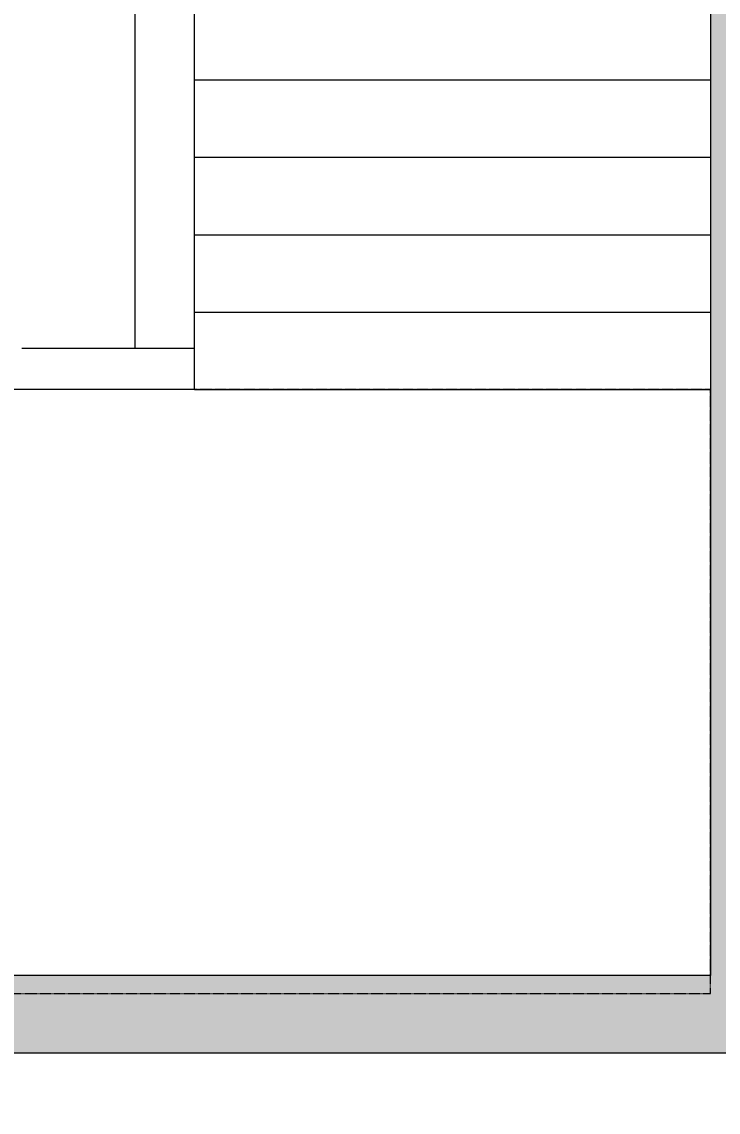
# Model space of a CAD drawing. Header units: millimetres. Extents: x -106145 to 154907, y -84585 to 152038.
# Drawn here: x 54419 to 57119, y 81205 to 85430 of the extents above; entities that cross this region are included whole.
import ezdxf

# ---------------------------------------------------------------- set-up
doc = ezdxf.new("R2010")
doc.units = ezdxf.units.MM
doc.linetypes.add('Overhead', pattern=[3.96875, 2.38125, -1.5875])
for name, color, linetype, lineweight in [('A-ANNO-DIMS', 211, 'Continuous', 9), ('A-ANNO-DIMS-300', 211, 'Continuous', 9), ('A-WALL', 113, 'Continuous', 5), ('A-WALL-PATT', 111, 'Continuous', 5), ('S-STRS', 31, 'Continuous', 5), ('S-STRS-MBND', 31, 'Overhead', 5)]:
    doc.layers.add(name, color=color, linetype=linetype, lineweight=lineweight)
doc.styles.add('RomanS', font='romans__.ttf', dxfattribs={"width": 0.8, "height": 1200})
doc.dimstyles.new('Diagonal_-_4_mm_RomanS', dxfattribs={"dimscale": 304.8, "dimtxt": 1219.023462, "dimasz": 1.476378, "dimexe": 0.984252, "dimexo": 0.0625, "dimgap": 0.19685, "dimtad": 1, "dimdec": 0, "dimzin": 0, "dimdsep": 46, "dimtxsty": 'RomanS', "dimblk1": 'OBLIQUE', "dimblk2": 'OBLIQUE', "dimsah": 1, "dimcen": 0.09, "dimdle": 2.362205, "dimazin": 0, "dimtfac": 1, "dimtdec": 4, "dimtix": 1, "dimtmove": 0, "dimatfit": 3, "dimfxl": 2.362205, "dimfxlon": 1, "dimtvp": 1, "dimtolj": 1, "dimtzin": 0, "dimarcsym": 2})

# ---------------------------------------------------------------- blocks, each defined once
blk = doc.blocks.new('MM-HOSPITAL A _ B BLOCK-2022_11_05_CENTRAL_rvt-1-Site Plan')
at = {"layer": 'A-WALL-PATT'}
for points in [[(57388.7, 81735.1), (57388.7, 89435.1), (57088.7, 89435.1), (57088.7, 81735.1)], [(57158.7, 81435.1), (57388.7, 81435.1), (57388.7, 81735.1), (51958.7, 81735.1), (51958.7, 81435.1), (55467.4, 81435.1)]]:
    blk.add_hatch(color=254, dxfattribs=at).paths.add_polyline_path(points, flags=0)
at = {"layer": 'A-WALL', "color": 61, "lineweight": 18}
for p, q in [((57088.7, 89435.1), (57088.7, 81735.1)), ((57088.7, 81735.1), (51958.7, 81735.1)), ((51958.7, 81435.1), (57158.7, 81435.1))]:
    blk.add_line(p, q, dxfattribs=at)
at = {"layer": 'A-WALL', "color": 41}
for p, q in [((54858.7, 84165.1), (54858.7, 87005.1)), ((54418.7, 84165.1), (55088.7, 84165.1))]:
    blk.add_line(p, q, dxfattribs=at)
at = {"layer": 'S-STRS', "color": 41}
for p, q in [((55088.7, 85205.1), (55088.7, 85505.1)), ((55088.7, 84905.1), (55088.7, 85205.1)), ((55088.7, 85205.1), (57088.7, 85205.1)), ((55088.7, 84605.1), (55088.7, 84905.1)), ((55088.7, 84905.1), (57088.7, 84905.1)), ((55088.7, 84305.1), (55088.7, 84605.1)), ((55088.7, 84605.1), (57088.7, 84605.1)), ((55088.7, 84005.1), (55088.7, 84305.1)), ((55088.7, 84305.1), (57088.7, 84305.1)), ((55088.7, 84005.1), (54188.7, 84005.1)), ((55088.7, 84005.1), (57088.7, 84005.1))]:
    blk.add_line(p, q, dxfattribs=at)
at = {"layer": 'S-STRS', "color": 41, "linetype": 'Overhead'}
for p, q in [((55088.7, 85205.1), (57088.7, 85205.1)), ((55088.7, 84905.1), (57088.7, 84905.1)), ((55088.7, 84605.1), (57088.7, 84605.1)), ((55088.7, 84305.1), (57088.7, 84305.1)), ((55088.7, 84005.1), (57088.7, 84005.1))]:
    blk.add_line(p, q, dxfattribs=at)
at = {"layer": 'S-STRS-MBND', "color": 41}
for p, q in [((57088.7, 84005.1), (54188.7, 84005.1)), ((57088.7, 81665), (57088.7, 84005.1)), ((50958.8, 81665), (57088.7, 81665))]:
    blk.add_line(p, q, dxfattribs=at)
blk = doc.blocks.new('DIMBLOCK33-Site Plan')
at = {"layer": 'A-ANNO-DIMS-300', "transparency": 16777216}
for p, q in [((-65454.8, 47705.6), (79277.8, 131267)), ((79014.3, 130283.5), (78504.3, 131166.8)), ((78654.3, 130907), (79014.3, 130283.5)), ((-64471.3, 47442.1), (-64981.3, 48325.4)), ((-64831.3, 48065.6), (-64471.3, 47442.1))]:
    blk.add_line(p, q, dxfattribs=at)
at = {"layer": 'A-ANNO-DIMS-300', "lineweight": 35, "transparency": 16777216}
for p, q in [((78654.3, 130907), (78736.6, 131214.4)), ((78654.3, 130907), (78571.9, 130599.7)), ((-64831.3, 48065.6), (-64748.9, 48373)), ((-64831.3, 48065.6), (-64913.6, 47758.3))]:
    blk.add_line(p, q, dxfattribs=at)
at = {"layer": 'A-ANNO-DIMS-300', "color": 0, "transparency": 16777216, "insert": (3725.2, 89578.4), "char_height": 1200, "width": 6511.945, "attachment_point": 1, "rotation": 30, "line_spacing_factor": 0.983083, "style": 'RomanS'}
blk.add_mtext('165683', dxfattribs=at)
blk = doc.blocks.new('_Oblique')
at = {"color": 0, "linetype": 'ByBlock', "lineweight": -2}
blk.add_line((-0.5, -0.5), (0.5, 0.5), dxfattribs=at)

msp = doc.modelspace()

# ---------------------------------------------------------------- block references
at = {"lineweight": 5}
msp.add_blockref('MM-HOSPITAL A _ B BLOCK-2022_11_05_CENTRAL_rvt-1-Site Plan', (0, 0), dxfattribs=at)

# ---------------------------------------------------------------- next in the draw order: dimensions: what is measured, and where the dimension line sits
at = {"layer": 'A-ANNO-DIMS'}
dim = msp.add_linear_dim(base=(78654.26, 130907.03), p1=(-64471.28, 47442.07), p2=(79014.26, 130283.49), angle=30, dimstyle='Diagonal_-_4_mm_RomanS', override={"dimpost": '<>', "dimfxl": 165682.835536}, dxfattribs=at)
dim.commit()
dim.dimension.update_dxf_attribs({"geometry": 'DIMBLOCK33-Site Plan', "text_midpoint": (6578.73, 90062.68)})

doc.saveas('drawing.dxf')
